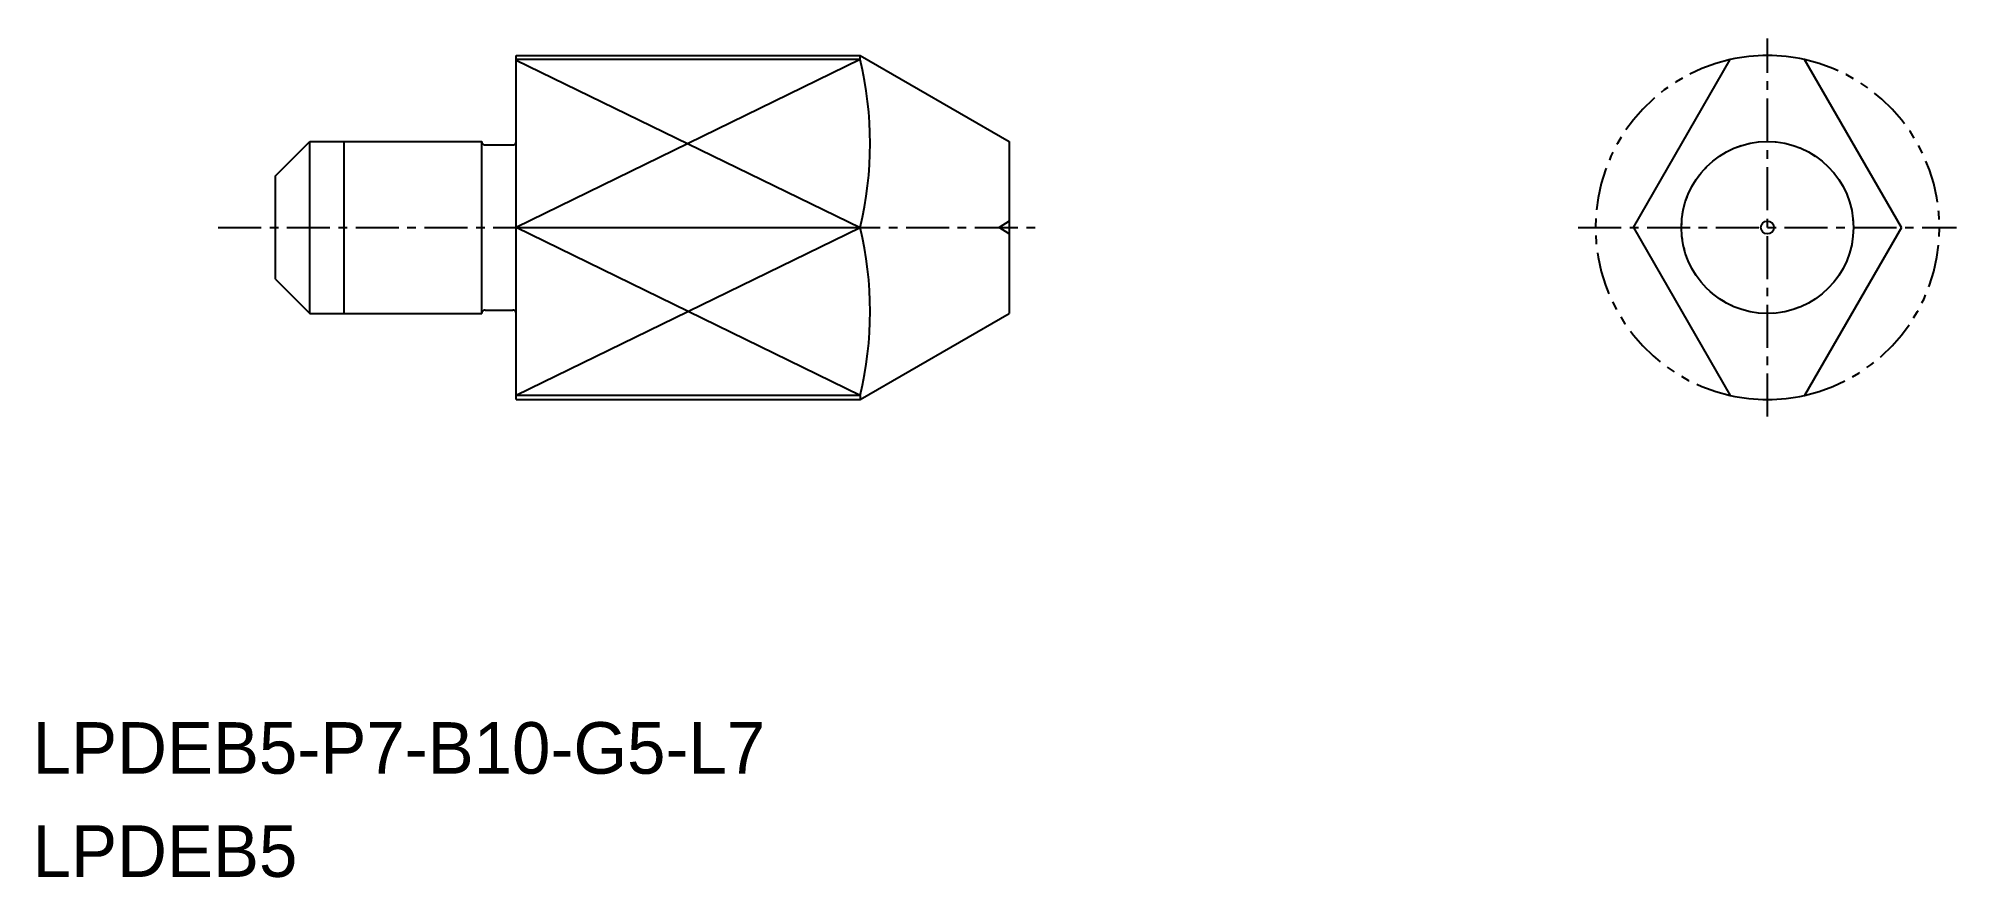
# Model space of a CAD drawing. Extents: x -1871.2 to -1815.5, y -553.1 to -528.7.
import ezdxf

# ---------------------------------------------------------------- set-up
doc = ezdxf.new("R2010")
doc.units = 0
for name, pattern in [('CENTER', [2, 1.25, -0.25, 0.25, -0.25]), ('DASHED', [0.75, 0.5, -0.25]), ('PHANTOM', [2.5, 1.25, -0.25, 0.25, -0.25, 0.25, -0.25])]:
    doc.linetypes.add(name, pattern=pattern)
doc.layers.get('0').update_dxf_attribs({"linetype": 'CONTINUOUS'})
doc.layers.add('CENTER', color=1, linetype='CENTER')

msp = doc.modelspace()

# ---------------------------------------------------------------- linework, layer by layer
for p, q in [((-1857.357, -529.178), (-1847.357, -529.178)), ((-1857.357, -539.178), (-1857.357, -529.178)), ((-1847.357, -529.296), (-1847.357, -529.178)), ((-1847.357, -529.178), (-1843.027, -531.678)), ((-1847.357, -529.296), (-1857.357, -529.296)), ((-1864.357, -532.678), (-1863.357, -531.678)), ((-1863.357, -536.678), (-1863.357, -531.678)), ((-1863.357, -531.678), (-1858.357, -531.678)), ((-1862.357, -536.678), (-1862.357, -531.678)), ((-1858.357, -536.678), (-1858.357, -531.678)), ((-1858.357, -536.678), (-1858.357, -531.678)), ((-1858.257, -531.778), (-1857.457, -531.778)), ((-1857.357, -531.678), (-1857.357, -531.678)), ((-1843.027, -531.678), (-1843.027, -536.678)), ((-1864.357, -535.678), (-1864.357, -532.678)), ((-1864.357, -535.678), (-1863.357, -536.678)), ((-1863.357, -536.678), (-1858.357, -536.678)), ((-1858.257, -536.578), (-1857.457, -536.578)), ((-1857.357, -536.678), (-1857.357, -536.678)), ((-1847.357, -539.178), (-1843.027, -536.678)), ((-1847.357, -539.061), (-1857.357, -539.061)), ((-1857.357, -539.178), (-1847.357, -539.178)), ((-1847.357, -539.061), (-1847.357, -539.178))]:
    msp.add_line(p, q)
at = {"color": 3, "linetype": 'CONTINUOUS'}
for p, q in [((-1847.357, -529.296), (-1857.357, -534.178)), ((-1857.357, -529.308), (-1847.357, -534.178)), ((-1857.357, -539.049), (-1847.357, -534.178)), ((-1847.357, -539.061), (-1857.357, -534.178))]:
    msp.add_line(p, q, dxfattribs=at)
at = {"color": 7, "linetype": 'CONTINUOUS'}
for p, q in [((-1824.874, -534.178), (-1822.056, -529.296)), ((-1817.079, -534.178), (-1819.898, -529.296)), ((-1857.357, -534.178), (-1847.357, -534.178)), ((-1824.874, -534.178), (-1822.056, -539.061)), ((-1817.079, -534.178), (-1819.898, -539.061))]:
    msp.add_line(p, q, dxfattribs=at)
at = {"color": 3}
for p in [(-1843.027, -533.991), (-1843.027, -534.366)]:
    msp.add_line(p, (-1843.315, -534.178), dxfattribs=at)
at = {"color": 3, "linetype": 'DASHED'}
msp.add_circle((-1820.977, -534.178), 2.5, dxfattribs=at)
for radius in [2.5, 0.188]:
    msp.add_circle((-1820.977, -534.178), radius)
for centre, radius, start, end in [((-1820.977, -534.178), 5, 77.5378, 102.4622), ((-1858.257, -531.678), 0.1, 180, 270), ((-1857.457, -531.678), 0.1, 270, 0), ((-1858.257, -536.678), 0.1, 90, 180), ((-1857.457, -536.678), 0.1, 0, 90), ((-1820.977, -534.178), 5, 257.5378, 282.4622)]:
    msp.add_arc(centre, radius, start, end)
at = {"color": 7, "linetype": 'CONTINUOUS'}
for centre in [(-1857.459, -531.737), (-1857.459, -536.62)]:
    msp.add_arc(centre, 10.393, 346.4151, 13.5849, dxfattribs=at)
at = {"color": 3, "linetype": 'PHANTOM'}
for start, end in [(102.4622, 257.5378), (282.4622, 77.5378)]:
    msp.add_arc((-1820.977, -534.178), 5, start, end, dxfattribs=at)
at = {"layer": 'CENTER', "color": 1, "linetype": 'CENTER'}
for p, q in [((-1820.977, -539.678), (-1820.977, -528.678)), ((-1866.02, -534.178), (-1842.073, -534.178)), ((-1826.477, -534.178), (-1815.477, -534.178))]:
    msp.add_line(p, q, dxfattribs=at)

# ---------------------------------------------------------------- texts
for s, p in [('LPDEB5-P7-B10-G5-L7', (-1871.411, -550.061)), ('LPDEB5', (-1871.411, -553.061))]:
    msp.add_text(s, height=1.5).set_placement(p)

doc.saveas('drawing.dxf')
